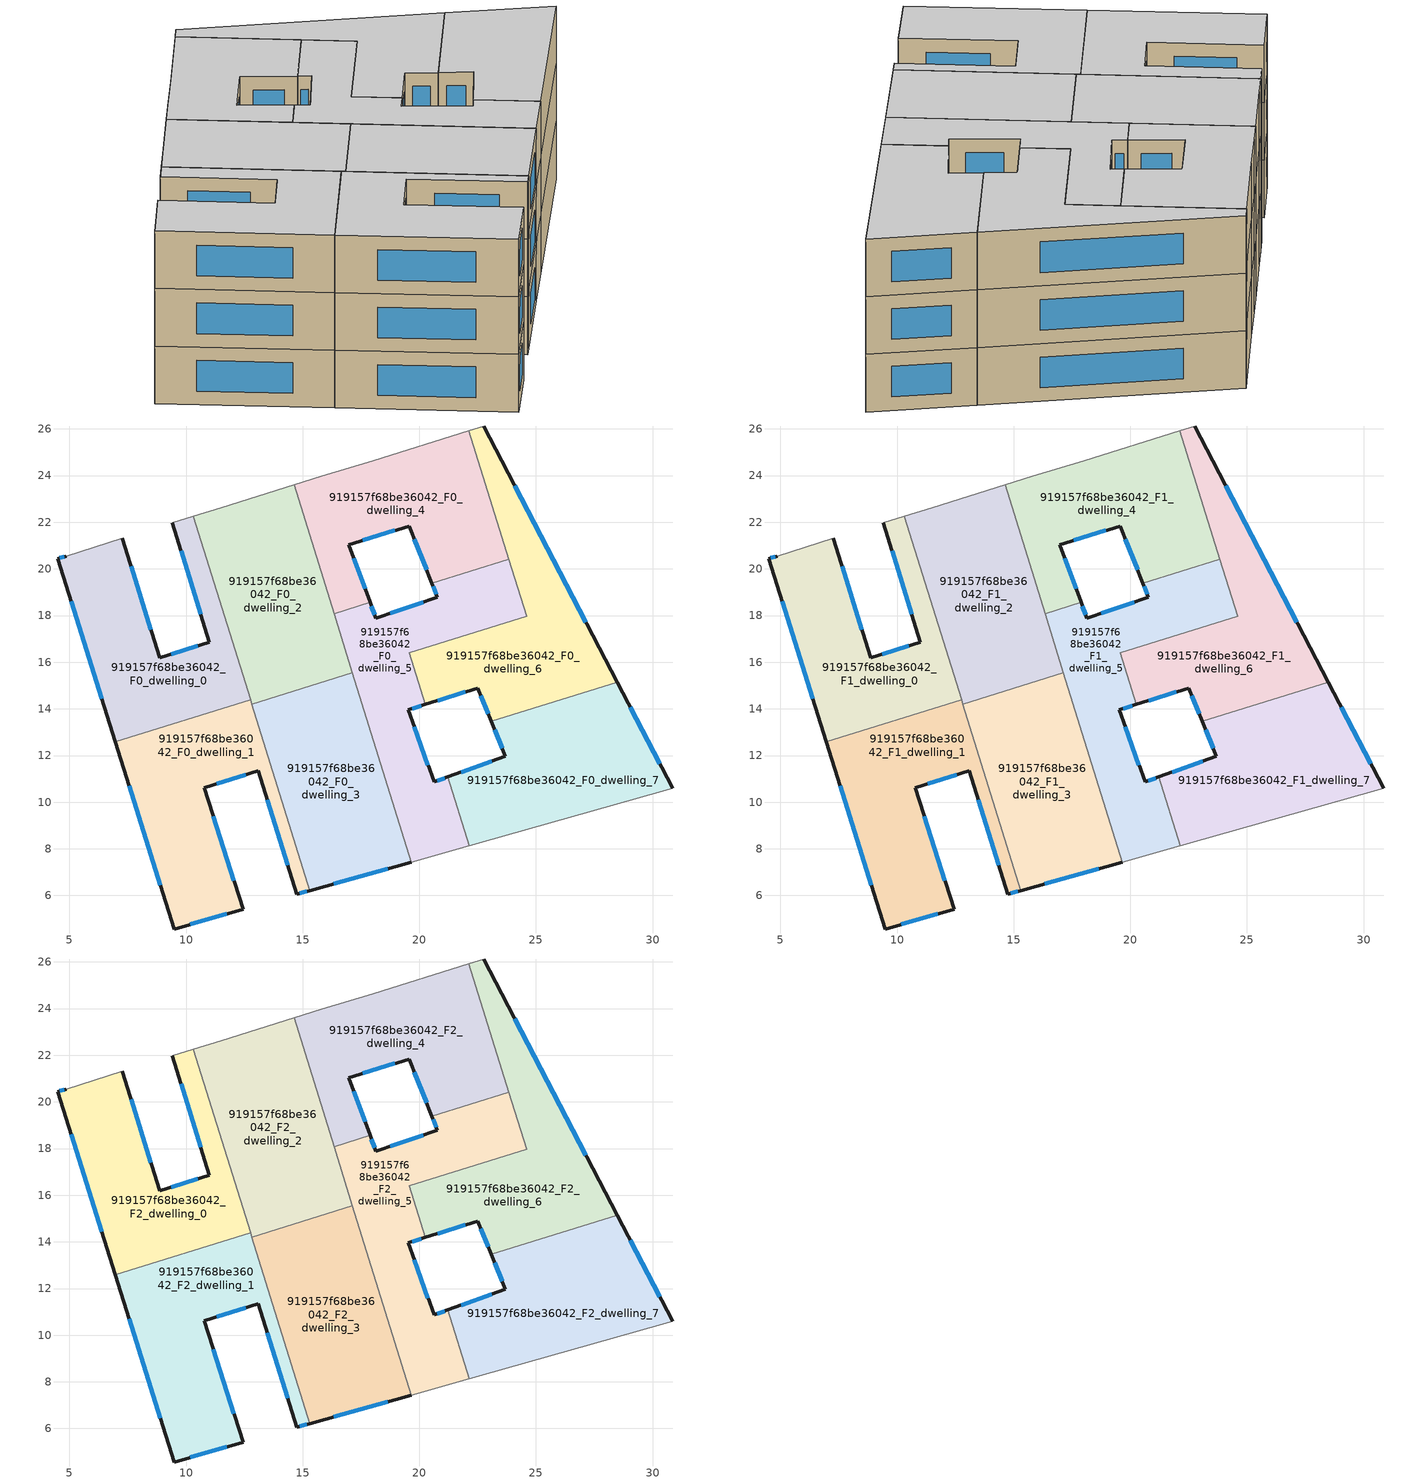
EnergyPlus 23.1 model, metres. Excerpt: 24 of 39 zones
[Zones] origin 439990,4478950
919157f68be36042_F0_dwelling_0
 floor ground (EU_floor_Construction): 10.32,22.25 12.76,14.39 6.97,12.59 4.5,20.44 4.87,20.55 7.27,21.32 8.87,16.19 11,16.86 9.41,21.97 z0
 wall outside (EU_wall_Construction): 9.41,21.97 11,16.86 8.87,16.19 7.27,21.32 / 4.87,20.55 4.5,20.44 6.97,12.59 z0:3
 wall adiabatic (EU_wall_Construction): 7.27,21.32 4.87,20.55 / 10.32,22.25 9.41,21.97 z0:3
 wall to 919157f68be36042_F0_dwelling_1 (EU_wall_Construction): 6.97,12.59 12.76,14.39 z0:3
 wall to 919157f68be36042_F0_dwelling_2 (EU_wall_Construction): 12.76,14.39 10.32,22.25 z0:3
 window (EU_Window_Construction): 8.49,17.39 7.65,20.12 / 10.5,16.7 9.37,16.35 / 9.79,20.77 10.63,18.06 / 5.08,18.6 6.39,14.43 / 4.78,20.53 4.59,20.47 z0.7:2.3
919157f68be36042_F0_dwelling_1
 floor ground (EU_floor_Construction): 12.76,14.39 15.31,6.21 14.75,6.05 13.09,11.35 10.77,10.62 12.44,5.41 9.49,4.56 6.97,12.59 z0
 wall outside (EU_wall_Construction): 6.97,12.59 9.49,4.56 12.44,5.41 10.77,10.62 13.09,11.35 14.75,6.05 15.31,6.21 z0:3
 wall to 919157f68be36042_F0_dwelling_3 (EU_wall_Construction): 15.31,6.21 12.82,14.21 z0:3
 wall to 919157f68be36042_F0_dwelling_2 (EU_wall_Construction): 12.82,14.21 12.76,14.39 z0:3
 window (EU_Window_Construction): 7.56,10.71 8.9,6.44 / 14.88,6.09 15.18,6.17 / 13.48,10.11 14.36,7.29 / 11.32,10.79 12.55,11.18 / 12.05,6.63 11.16,9.4 / 10.18,4.76 11.75,5.21 z0.7:2.3
919157f68be36042_F0_dwelling_2
 floor ground (EU_floor_Construction): 14.63,23.61 17.13,15.55 12.82,14.21 10.32,22.25 11.51,22.63 z0
 wall adiabatic (EU_wall_Construction): 14.63,23.61 11.51,22.63 10.32,22.25 z0:3
 wall to 919157f68be36042_F0_dwelling_3 (EU_wall_Construction): 12.82,14.21 17.13,15.55 z0:3
 wall to 919157f68be36042_F0_dwelling_4 (EU_wall_Construction): 16.34,18.08 14.63,23.61 z0:3
 wall to 919157f68be36042_F0_dwelling_5 (EU_wall_Construction): 17.13,15.55 16.34,18.08 z0:3
919157f68be36042_F0_dwelling_3
 floor ground (EU_floor_Construction): 17.13,15.55 19.66,7.43 15.31,6.21 12.82,14.21 z0
 wall outside (EU_wall_Construction): 15.31,6.21 19.66,7.43 z0:3
 wall to 919157f68be36042_F0_dwelling_5 (EU_wall_Construction): 19.66,7.43 17.13,15.55 z0:3
 window (EU_Window_Construction): 16.32,6.5 18.64,7.15 z0.7:2.3
919157f68be36042_F0_dwelling_4
 floor ground (EU_floor_Construction): 22.12,25.93 23.84,20.42 20.53,19.39 19.56,21.83 16.97,21.04 17.89,18.56 16.34,18.08 14.63,23.61 15.8,23.97 18.02,24.64 z0
 wall outside (EU_wall_Construction): 17.89,18.56 16.97,21.04 19.56,21.83 20.53,19.39 z0:3
 wall to 919157f68be36042_F0_dwelling_5 (EU_wall_Construction): 20.53,19.39 23.84,20.42 / 16.34,18.08 17.89,18.56 z0:3
 wall adiabatic (EU_wall_Construction): 22.12,25.93 18.02,24.64 15.8,23.97 14.63,23.61 z0:3
 wall to 919157f68be36042_F0_dwelling_6 (EU_wall_Construction): 23.84,20.42 22.12,25.93 z0:3
 window (EU_Window_Construction): 19.79,21.26 20.31,19.96 / 17.58,21.23 18.96,21.65 / 17.67,19.14 17.18,20.46 z0.7:2.3
919157f68be36042_F0_dwelling_5
 floor ground (EU_floor_Construction): 23.84,20.42 24.6,17.98 19.57,16.42 20.26,14.19 19.52,13.95 20.63,10.87 21.23,11.08 22.14,8.13 19.66,7.43 16.34,18.08 17.89,18.56 18.14,17.88 20.78,18.78 20.53,19.39 z0
 wall outside (EU_wall_Construction): 20.53,19.39 20.78,18.78 18.14,17.88 17.89,18.56 / 21.23,11.08 20.63,10.87 19.52,13.95 20.26,14.19 z0:3
 wall to 919157f68be36042_F0_dwelling_6 (EU_wall_Construction): 20.26,14.19 19.57,16.42 24.6,17.98 23.84,20.41 z0:3
 wall to 919157f68be36042_F0_dwelling_7 (EU_wall_Construction): 22.14,8.13 21.23,11.08 z0:3
 wall adiabatic (EU_wall_Construction): 19.66,7.43 22.14,8.13 z0:3
 window (EU_Window_Construction): 18.08,18.04 17.95,18.4 / 20.16,18.57 18.76,18.09 / 20.59,19.25 20.72,18.92 / 19.69,14.01 20.09,14.13 / 20.37,11.59 19.78,13.23 / 21.09,11.03 20.77,10.92 z0.7:2.3
919157f68be36042_F0_dwelling_6
 floor ground (EU_floor_Construction): 22.75,26.12 28.48,15.14 23.08,13.46 22.5,14.89 20.26,14.19 19.57,16.42 24.6,17.98 22.12,25.93 z0
 wall outside (EU_wall_Construction): 28.48,15.14 22.75,26.12 / 20.26,14.19 22.5,14.89 23.08,13.46 z0:3
 wall adiabatic (EU_wall_Construction): 22.75,26.12 22.12,25.93 z0:3
 wall to 919157f68be36042_F0_dwelling_7 (EU_wall_Construction): 23.08,13.46 28.48,15.14 z0:3
 window (EU_Window_Construction): 27.14,17.72 24.09,23.55 / 22.64,14.56 22.94,13.8 / 20.79,14.35 21.98,14.73 z0.7:2.3
919157f68be36042_F0_dwelling_7
 floor ground (EU_floor_Construction): 28.48,15.14 30.86,10.59 22.14,8.13 21.23,11.08 23.69,11.96 23.08,13.46 z0
 wall outside (EU_wall_Construction): 23.08,13.46 23.69,11.96 21.23,11.08 / 30.86,10.59 28.48,15.14 z0:3
 wall adiabatic (EU_wall_Construction): 22.14,8.13 30.86,10.59 z0:3
 window (EU_Window_Construction): 23.11,11.76 21.8,11.29 / 23.22,13.11 23.55,12.32 / 30.3,11.65 29.04,14.08 z0.7:2.3
919157f68be36042_F1_dwelling_0
 floor to 919157f68be36042_F0_dwelling_0 (EU_floor_Construction): 10.32,22.25 12.76,14.39 6.97,12.59 4.5,20.44 4.87,20.55 7.27,21.32 8.87,16.19 11,16.86 9.41,21.97 z3
 wall outside (EU_wall_Construction): 9.41,21.97 11,16.86 8.87,16.19 7.27,21.32 / 4.87,20.55 4.5,20.44 6.97,12.59 z3:6
 wall adiabatic (EU_wall_Construction): 7.27,21.32 4.87,20.55 / 10.32,22.25 9.41,21.97 z3:6
 wall to 919157f68be36042_F1_dwelling_1 (EU_wall_Construction): 6.97,12.59 12.76,14.39 z3:6
 wall to 919157f68be36042_F1_dwelling_2 (EU_wall_Construction): 12.76,14.39 10.32,22.25 z3:6
 window (EU_Window_Construction): 8.49,17.39 7.65,20.12 / 10.5,16.7 9.37,16.35 / 9.79,20.77 10.63,18.06 / 5.08,18.6 6.39,14.43 / 4.78,20.53 4.59,20.47 z3.7:5.3
919157f68be36042_F1_dwelling_1
 floor to 919157f68be36042_F0_dwelling_1 (EU_floor_Construction): 12.76,14.39 15.31,6.21 14.75,6.05 13.09,11.35 10.77,10.62 12.44,5.41 9.49,4.56 6.97,12.59 z3
 wall outside (EU_wall_Construction): 6.97,12.59 9.49,4.56 12.44,5.41 10.77,10.62 13.09,11.35 14.75,6.05 15.31,6.21 z3:6
 wall to 919157f68be36042_F1_dwelling_3 (EU_wall_Construction): 15.31,6.21 12.82,14.21 z3:6
 wall to 919157f68be36042_F1_dwelling_2 (EU_wall_Construction): 12.82,14.21 12.76,14.39 z3:6
 window (EU_Window_Construction): 7.56,10.71 8.9,6.44 / 14.88,6.09 15.18,6.17 / 13.48,10.11 14.36,7.29 / 11.32,10.79 12.55,11.18 / 12.05,6.63 11.16,9.4 / 10.18,4.76 11.75,5.21 z3.7:5.3
919157f68be36042_F1_dwelling_2
 floor to 919157f68be36042_F0_dwelling_2 (EU_floor_Construction): 14.63,23.61 17.13,15.55 12.82,14.21 10.32,22.25 11.51,22.63 z3
 wall adiabatic (EU_wall_Construction): 14.63,23.61 11.51,22.63 10.32,22.25 z3:6
 wall to 919157f68be36042_F1_dwelling_3 (EU_wall_Construction): 12.82,14.21 17.13,15.55 z3:6
 wall to 919157f68be36042_F1_dwelling_4 (EU_wall_Construction): 16.34,18.08 14.63,23.61 z3:6
 wall to 919157f68be36042_F1_dwelling_5 (EU_wall_Construction): 17.13,15.55 16.34,18.08 z3:6
919157f68be36042_F1_dwelling_3
 floor to 919157f68be36042_F0_dwelling_3 (EU_floor_Construction): 17.13,15.55 19.66,7.43 15.31,6.21 12.82,14.21 z3
 wall outside (EU_wall_Construction): 15.31,6.21 19.66,7.43 z3:6
 wall to 919157f68be36042_F1_dwelling_5 (EU_wall_Construction): 19.66,7.43 17.13,15.55 z3:6
 window (EU_Window_Construction): 16.32,6.5 18.64,7.15 z3.7:5.3
919157f68be36042_F1_dwelling_4
 floor to 919157f68be36042_F0_dwelling_4 (EU_floor_Construction): 22.12,25.93 23.84,20.42 20.53,19.39 19.56,21.83 16.97,21.04 17.89,18.56 16.34,18.08 14.63,23.61 15.8,23.97 18.02,24.64 z3
 wall outside (EU_wall_Construction): 17.89,18.56 16.97,21.04 19.56,21.83 20.53,19.39 z3:6
 wall to 919157f68be36042_F1_dwelling_5 (EU_wall_Construction): 20.53,19.39 23.84,20.42 / 16.34,18.08 17.89,18.56 z3:6
 wall adiabatic (EU_wall_Construction): 22.12,25.93 18.02,24.64 15.8,23.97 14.63,23.61 z3:6
 wall to 919157f68be36042_F1_dwelling_6 (EU_wall_Construction): 23.84,20.42 22.12,25.93 z3:6
 window (EU_Window_Construction): 19.79,21.26 20.31,19.96 / 17.58,21.23 18.96,21.65 / 17.67,19.14 17.18,20.46 z3.7:5.3
919157f68be36042_F1_dwelling_5
 floor to 919157f68be36042_F0_dwelling_5 (EU_floor_Construction): 23.84,20.42 24.6,17.98 19.57,16.42 20.26,14.19 19.52,13.95 20.63,10.87 21.23,11.08 22.14,8.13 19.66,7.43 16.34,18.08 17.89,18.56 18.14,17.88 20.78,18.78 20.53,19.39 z3
 wall outside (EU_wall_Construction): 20.53,19.39 20.78,18.78 18.14,17.88 17.89,18.56 / 21.23,11.08 20.63,10.87 19.52,13.95 20.26,14.19 z3:6
 wall to 919157f68be36042_F1_dwelling_6 (EU_wall_Construction): 20.26,14.19 19.57,16.42 24.6,17.98 23.84,20.41 z3:6
 wall to 919157f68be36042_F1_dwelling_7 (EU_wall_Construction): 22.14,8.13 21.23,11.08 z3:6
 wall adiabatic (EU_wall_Construction): 19.66,7.43 22.14,8.13 z3:6
 window (EU_Window_Construction): 18.08,18.04 17.95,18.4 / 20.16,18.57 18.76,18.09 / 20.59,19.25 20.72,18.92 / 19.69,14.01 20.09,14.13 / 20.37,11.59 19.78,13.23 / 21.09,11.03 20.77,10.92 z3.7:5.3
919157f68be36042_F1_dwelling_6
 floor to 919157f68be36042_F0_dwelling_6 (EU_floor_Construction): 22.75,26.12 28.48,15.14 23.08,13.46 22.5,14.89 20.26,14.19 19.57,16.42 24.6,17.98 22.12,25.93 z3
 wall outside (EU_wall_Construction): 28.48,15.14 22.75,26.12 / 20.26,14.19 22.5,14.89 23.08,13.46 z3:6
 wall adiabatic (EU_wall_Construction): 22.75,26.12 22.12,25.93 z3:6
 wall to 919157f68be36042_F1_dwelling_7 (EU_wall_Construction): 23.08,13.46 28.48,15.14 z3:6
 window (EU_Window_Construction): 27.14,17.72 24.09,23.55 / 22.64,14.56 22.94,13.8 / 20.79,14.35 21.98,14.73 z3.7:5.3
919157f68be36042_F1_dwelling_7
 floor to 919157f68be36042_F0_dwelling_7 (EU_floor_Construction): 28.48,15.14 30.86,10.59 22.14,8.13 21.23,11.08 23.69,11.96 23.08,13.46 z3
 wall outside (EU_wall_Construction): 23.08,13.46 23.69,11.96 21.23,11.08 / 30.86,10.59 28.48,15.14 z3:6
 wall adiabatic (EU_wall_Construction): 22.14,8.13 30.86,10.59 z3:6
 window (EU_Window_Construction): 23.11,11.76 21.8,11.29 / 23.22,13.11 23.55,12.32 / 30.3,11.65 29.04,14.08 z3.7:5.3
919157f68be36042_F2_dwelling_0
 floor to 919157f68be36042_F1_dwelling_0 (EU_floor_Construction): 10.32,22.25 12.76,14.39 6.97,12.59 4.5,20.44 4.87,20.55 7.27,21.32 8.87,16.19 11,16.86 9.41,21.97 z6
 wall outside (EU_wall_Construction): 9.41,21.97 11,16.86 8.87,16.19 7.27,21.32 / 4.87,20.55 4.5,20.44 6.97,12.59 z6:9
 wall adiabatic (EU_wall_Construction): 7.27,21.32 4.87,20.55 / 10.32,22.25 9.41,21.97 z6:9
 wall to 919157f68be36042_F2_dwelling_1 (EU_wall_Construction): 6.97,12.59 12.76,14.39 z6:9
 wall to 919157f68be36042_F2_dwelling_2 (EU_wall_Construction): 12.76,14.39 10.32,22.25 z6:9
 window (EU_Window_Construction): 8.49,17.39 7.65,20.12 / 10.5,16.7 9.37,16.35 / 9.79,20.77 10.63,18.06 / 5.08,18.6 6.39,14.43 / 4.78,20.53 4.59,20.47 z6.7:8.3
 ceiling to 919157f68be36042_F3_dwelling_0 (EU_floor_Construction): 12.76,14.39 10.32,22.25 9.41,21.97 11,16.86 8.87,16.19 7.27,21.32 4.87,20.55 4.5,20.44 6.97,12.59 z9
919157f68be36042_F2_dwelling_1
 floor to 919157f68be36042_F1_dwelling_1 (EU_floor_Construction): 12.76,14.39 15.31,6.21 14.75,6.05 13.09,11.35 10.77,10.62 12.44,5.41 9.49,4.56 6.97,12.59 z6
 wall outside (EU_wall_Construction): 6.97,12.59 9.49,4.56 12.44,5.41 10.77,10.62 13.09,11.35 14.75,6.05 15.31,6.21 z6:9
 wall to 919157f68be36042_F2_dwelling_3 (EU_wall_Construction): 15.31,6.21 12.82,14.21 z6:9
 wall to 919157f68be36042_F2_dwelling_2 (EU_wall_Construction): 12.82,14.21 12.76,14.39 z6:9
 window (EU_Window_Construction): 7.56,10.71 8.9,6.44 / 14.88,6.09 15.18,6.17 / 13.48,10.11 14.36,7.29 / 11.32,10.79 12.55,11.18 / 12.05,6.63 11.16,9.4 / 10.18,4.76 11.75,5.21 z6.7:8.3
 ceiling to 919157f68be36042_F3_dwelling_1 (EU_floor_Construction): 14.75,6.05 15.31,6.21 12.76,14.39 6.97,12.59 9.49,4.56 12.44,5.41 10.77,10.62 13.09,11.35 z9
919157f68be36042_F2_dwelling_2
 floor to 919157f68be36042_F1_dwelling_2 (EU_floor_Construction): 14.63,23.61 17.13,15.55 12.82,14.21 10.32,22.25 11.51,22.63 z6
 wall adiabatic (EU_wall_Construction): 14.63,23.61 11.51,22.63 10.32,22.25 z6:9
 wall to 919157f68be36042_F2_dwelling_3 (EU_wall_Construction): 12.82,14.21 17.13,15.55 z6:9
 wall to 919157f68be36042_F2_dwelling_4 (EU_wall_Construction): 16.34,18.08 14.63,23.61 z6:9
 wall to 919157f68be36042_F2_dwelling_5 (EU_wall_Construction): 17.13,15.55 16.34,18.08 z6:9
 ceiling to 919157f68be36042_F3_dwelling_2 (EU_floor_Construction): 17.13,15.55 14.63,23.61 11.51,22.63 10.32,22.25 12.82,14.21 z9
919157f68be36042_F2_dwelling_3
 floor to 919157f68be36042_F1_dwelling_3 (EU_floor_Construction): 17.13,15.55 19.66,7.43 15.31,6.21 12.82,14.21 z6
 wall outside (EU_wall_Construction): 15.31,6.21 19.66,7.43 z6:9
 wall to 919157f68be36042_F2_dwelling_5 (EU_wall_Construction): 19.66,7.43 17.13,15.55 z6:9
 window (EU_Window_Construction): 16.32,6.5 18.64,7.15 z6.7:8.3
 ceiling to 919157f68be36042_F3_dwelling_3 (EU_floor_Construction): 19.66,7.43 17.13,15.55 12.82,14.21 15.31,6.21 z9
919157f68be36042_F2_dwelling_4
 floor to 919157f68be36042_F1_dwelling_4 (EU_floor_Construction): 22.12,25.93 23.84,20.42 20.53,19.39 19.56,21.83 16.97,21.04 17.89,18.56 16.34,18.08 14.63,23.61 15.8,23.97 18.02,24.64 z6
 wall outside (EU_wall_Construction): 17.89,18.56 16.97,21.04 19.56,21.83 20.53,19.39 z6:9
 wall to 919157f68be36042_F2_dwelling_5 (EU_wall_Construction): 20.53,19.39 23.84,20.42 / 16.34,18.08 17.89,18.56 z6:9
 wall adiabatic (EU_wall_Construction): 22.12,25.93 18.02,24.64 15.8,23.97 14.63,23.61 z6:9
 wall to 919157f68be36042_F2_dwelling_6 (EU_wall_Construction): 23.84,20.42 22.12,25.93 z6:9
 window (EU_Window_Construction): 19.79,21.26 20.31,19.96 / 17.58,21.23 18.96,21.65 / 17.67,19.14 17.18,20.46 z6.7:8.3
 ceiling to 919157f68be36042_F3_dwelling_4 (EU_floor_Construction): 23.84,20.42 22.12,25.93 18.02,24.64 15.8,23.97 14.63,23.61 16.34,18.08 17.89,18.56 16.97,21.04 19.56,21.83 20.53,19.39 z9
919157f68be36042_F2_dwelling_5
 floor to 919157f68be36042_F1_dwelling_5 (EU_floor_Construction): 23.84,20.42 24.6,17.98 19.57,16.42 20.26,14.19 19.52,13.95 20.63,10.87 21.23,11.08 22.14,8.13 19.66,7.43 16.34,18.08 17.89,18.56 18.14,17.88 20.78,18.78 20.53,19.39 z6
 wall outside (EU_wall_Construction): 20.53,19.39 20.78,18.78 18.14,17.88 17.89,18.56 / 21.23,11.08 20.63,10.87 19.52,13.95 20.26,14.19 z6:9
 wall to 919157f68be36042_F2_dwelling_6 (EU_wall_Construction): 20.26,14.19 19.57,16.42 24.6,17.98 23.84,20.41 z6:9
 wall to 919157f68be36042_F2_dwelling_7 (EU_wall_Construction): 22.14,8.13 21.23,11.08 z6:9
 wall adiabatic (EU_wall_Construction): 19.66,7.43 22.14,8.13 z6:9
 window (EU_Window_Construction): 18.08,18.04 17.95,18.4 / 20.16,18.57 18.76,18.09 / 20.59,19.25 20.72,18.92 / 19.69,14.01 20.09,14.13 / 20.37,11.59 19.78,13.23 / 21.09,11.03 20.77,10.92 z6.7:8.3
 ceiling to 919157f68be36042_F3_dwelling_5 (EU_floor_Construction): 22.14,8.13 21.23,11.08 20.63,10.87 19.52,13.95 20.26,14.19 19.57,16.42 24.6,17.98 23.84,20.42 20.53,19.39 20.78,18.78 18.14,17.88 17.89,18.56 16.34,18.08 19.66,7.43 z9
919157f68be36042_F2_dwelling_6
 floor to 919157f68be36042_F1_dwelling_6 (EU_floor_Construction): 22.75,26.12 28.48,15.14 23.08,13.46 22.5,14.89 20.26,14.19 19.57,16.42 24.6,17.98 22.12,25.93 z6
 wall outside (EU_wall_Construction): 28.48,15.14 22.75,26.12 / 20.26,14.19 22.5,14.89 23.08,13.46 z6:9
 wall adiabatic (EU_wall_Construction): 22.75,26.12 22.12,25.93 z6:9
 wall to 919157f68be36042_F2_dwelling_7 (EU_wall_Construction): 23.08,13.46 28.48,15.14 z6:9
 window (EU_Window_Construction): 27.14,17.72 24.09,23.55 / 22.64,14.56 22.94,13.8 / 20.79,14.35 21.98,14.73 z6.7:8.3
 ceiling to 919157f68be36042_F3_dwelling_6 (EU_floor_Construction): 28.48,15.14 22.75,26.12 22.12,25.93 24.6,17.98 19.57,16.42 20.26,14.19 22.5,14.89 23.08,13.46 z9
919157f68be36042_F2_dwelling_7
 floor to 919157f68be36042_F1_dwelling_7 (EU_floor_Construction): 28.48,15.14 30.86,10.59 22.14,8.13 21.23,11.08 23.69,11.96 23.08,13.46 z6
 wall outside (EU_wall_Construction): 23.08,13.46 23.69,11.96 21.23,11.08 / 30.86,10.59 28.48,15.14 z6:9
 wall adiabatic (EU_wall_Construction): 22.14,8.13 30.86,10.59 z6:9
 window (EU_Window_Construction): 23.11,11.76 21.8,11.29 / 23.22,13.11 23.55,12.32 / 30.3,11.65 29.04,14.08 z6.7:8.3
 ceiling to 919157f68be36042_F3_dwelling_7 (EU_floor_Construction): 30.86,10.59 28.48,15.14 23.08,13.46 23.69,11.96 21.23,11.08 22.14,8.13 z9
[Building]
EU S2 Campaign: North Axis=0; Terrain=City; Solar Distribution=FullExterior
[Site:Location]
Madrid: Latitude=40.5; Longitude=-3.5; Time Zone=1; Elevation=609
[SizingPeriod:WeatherFileDays]
AnnualSizingPeriod: Begin Month=1; Begin Day of Month=1; End Month=12; End Day of Month=31; Day of Week for Start Day=Monday; Use Weather File Daylight Saving Period=No; Use Weather File Rain and Snow Indicators=No
[MATERIAL]
EU_InternalMass_Material: Roughness=MediumRough; Thickness=0.1; Conductivity=1; Density=1800; Specific Heat=900; Thermal Absorptance=0.9; Solar Absorptance=0.7; Visible Absorptance=0.7
[MATERIAL:NOMASS] Roughness=MediumRough; Thermal Absorptance=0.9; Solar Absorptance=0.7; Visible Absorptance=0.7
Name | Thermal Resistance
EU_wall_NoMass | 0.419739
EU_floor_NoMass | 0.608284
[WINDOWMATERIAL:SIMPLEGLAZINGSYSTEM]
EU_Window_SimpleGlazing: UFactor=4.8352; Solar Heat Gain Coefficient=0.85; Visible Transmittance=0.85
[CONSTRUCTION]
EU_wall_Construction: EU_wall_NoMass
EU_floor_Construction: EU_floor_NoMass
EU_InternalMass_Construction: EU_InternalMass_Material
EU_Window_Construction: EU_Window_SimpleGlazing
[ZONE] Type=1; Multiplier=1; Ceiling Height=autocalculate; Floor Area=autocalculate; Part of Total Floor Area=Yes
Name | Volume
919157f68be36042_F0_dwelling_0; 919157f68be36042_F1_dwelling_0; 919157f68be36042_F2_dwelling_0 | 114.308
919157f68be36042_F0_dwelling_1; 919157f68be36042_F1_dwelling_1; 919157f68be36042_F2_dwelling_1 | 114.315
919157f68be36042_F0_dwelling_2; 919157f68be36042_F1_dwelling_2; 919157f68be36042_F2_dwelling_2 | 114.316
919157f68be36042_F0_dwelling_3; 919157f68be36042_F1_dwelling_3; 919157f68be36042_F2_dwelling_3 | 114.3
919157f68be36042_F0_dwelling_4; 919157f68be36042_F1_dwelling_4; 919157f68be36042_F2_dwelling_4 | 114.312
919157f68be36042_F0_dwelling_5; 919157f68be36042_F1_dwelling_5; 919157f68be36042_F2_dwelling_5 | 114.302
919157f68be36042_F0_dwelling_6; 919157f68be36042_F1_dwelling_6; 919157f68be36042_F2_dwelling_6 | 114.303
919157f68be36042_F0_dwelling_7; 919157f68be36042_F1_dwelling_7; 919157f68be36042_F2_dwelling_7 | 114.296
[INTERNALMASS] Construction=EU_InternalMass_Construction
Name | Zone or ZoneList | Surface Area
919157f68be36042_F0_dwelling_0_EU_InternalMass | 919157f68be36042_F0_dwelling_0 | 38.1031
919157f68be36042_F0_dwelling_1_EU_InternalMass | 919157f68be36042_F0_dwelling_1 | 38.1045
919157f68be36042_F0_dwelling_2_EU_InternalMass | 919157f68be36042_F0_dwelling_2 | 38.1059
919157f68be36042_F0_dwelling_3_EU_InternalMass | 919157f68be36042_F0_dwelling_3 | 38.1004
919157f68be36042_F0_dwelling_4_EU_InternalMass | 919157f68be36042_F0_dwelling_4 | 38.1023
919157f68be36042_F0_dwelling_5_EU_InternalMass | 919157f68be36042_F0_dwelling_5 | 38.105
919157f68be36042_F0_dwelling_6_EU_InternalMass | 919157f68be36042_F0_dwelling_6 | 38.1009
919157f68be36042_F0_dwelling_7_EU_InternalMass | 919157f68be36042_F0_dwelling_7 | 38.1018
919157f68be36042_F1_dwelling_0_EU_InternalMass | 919157f68be36042_F1_dwelling_0 | 38.1031
919157f68be36042_F1_dwelling_1_EU_InternalMass | 919157f68be36042_F1_dwelling_1 | 38.1045
919157f68be36042_F1_dwelling_2_EU_InternalMass | 919157f68be36042_F1_dwelling_2 | 38.1059
919157f68be36042_F1_dwelling_3_EU_InternalMass | 919157f68be36042_F1_dwelling_3 | 38.1004
919157f68be36042_F1_dwelling_4_EU_InternalMass | 919157f68be36042_F1_dwelling_4 | 38.1023
919157f68be36042_F1_dwelling_5_EU_InternalMass | 919157f68be36042_F1_dwelling_5 | 38.105
919157f68be36042_F1_dwelling_6_EU_InternalMass | 919157f68be36042_F1_dwelling_6 | 38.1009
919157f68be36042_F1_dwelling_7_EU_InternalMass | 919157f68be36042_F1_dwelling_7 | 38.1018
919157f68be36042_F2_dwelling_0_EU_InternalMass | 919157f68be36042_F2_dwelling_0 | 38.1031
919157f68be36042_F2_dwelling_1_EU_InternalMass | 919157f68be36042_F2_dwelling_1 | 38.1045
919157f68be36042_F2_dwelling_2_EU_InternalMass | 919157f68be36042_F2_dwelling_2 | 38.1059
919157f68be36042_F2_dwelling_3_EU_InternalMass | 919157f68be36042_F2_dwelling_3 | 38.1004
919157f68be36042_F2_dwelling_4_EU_InternalMass | 919157f68be36042_F2_dwelling_4 | 38.1023
919157f68be36042_F2_dwelling_5_EU_InternalMass | 919157f68be36042_F2_dwelling_5 | 38.105
919157f68be36042_F2_dwelling_6_EU_InternalMass | 919157f68be36042_F2_dwelling_6 | 38.1009
919157f68be36042_F2_dwelling_7_EU_InternalMass | 919157f68be36042_F2_dwelling_7 | 38.1018
[OTHEREQUIPMENT] Fuel Type=Electricity; Design Level Calculation Method=Watts/Area; Power per Zone Floor Area=1; Fraction Latent=0; Fraction Radiant=0; Fraction Lost=0; Carbon Dioxide Generation Rate=0; EndUse Subcategory=EU_Step8_InternalGains
Name | Zone or ZoneList or Space or SpaceList | Schedule
EU_Step8_InternalGain_919157f68be36042_F0_dwelling_0_f000 | 919157f68be36042_F0_dwelling_0 | EU_Step8_GainSchedule_919157f68be36042_F0_dwelling_0_f000
EU_Step8_InternalGain_919157f68be36042_F0_dwelling_1_f000 | 919157f68be36042_F0_dwelling_1 | EU_Step8_GainSchedule_919157f68be36042_F0_dwelling_1_f000
EU_Step8_InternalGain_919157f68be36042_F0_dwelling_2_f000 | 919157f68be36042_F0_dwelling_2 | EU_Step8_GainSchedule_919157f68be36042_F0_dwelling_2_f000
EU_Step8_InternalGain_919157f68be36042_F0_dwelling_3_f000 | 919157f68be36042_F0_dwelling_3 | EU_Step8_GainSchedule_919157f68be36042_F0_dwelling_3_f000
EU_Step8_InternalGain_919157f68be36042_F0_dwelling_4_f000 | 919157f68be36042_F0_dwelling_4 | EU_Step8_GainSchedule_919157f68be36042_F0_dwelling_4_f000
EU_Step8_InternalGain_919157f68be36042_F0_dwelling_5_f000 | 919157f68be36042_F0_dwelling_5 | EU_Step8_GainSchedule_919157f68be36042_F0_dwelling_5_f000
EU_Step8_InternalGain_919157f68be36042_F0_dwelling_6_f000 | 919157f68be36042_F0_dwelling_6 | EU_Step8_GainSchedule_919157f68be36042_F0_dwelling_6_f000
EU_Step8_InternalGain_919157f68be36042_F0_dwelling_7_f000 | 919157f68be36042_F0_dwelling_7 | EU_Step8_GainSchedule_919157f68be36042_F0_dwelling_7_f000
EU_Step8_InternalGain_919157f68be36042_F1_dwelling_0_f000 | 919157f68be36042_F1_dwelling_0 | EU_Step8_GainSchedule_919157f68be36042_F1_dwelling_0_f000
EU_Step8_InternalGain_919157f68be36042_F1_dwelling_1_f000 | 919157f68be36042_F1_dwelling_1 | EU_Step8_GainSchedule_919157f68be36042_F1_dwelling_1_f000
EU_Step8_InternalGain_919157f68be36042_F1_dwelling_2_f000 | 919157f68be36042_F1_dwelling_2 | EU_Step8_GainSchedule_919157f68be36042_F1_dwelling_2_f000
EU_Step8_InternalGain_919157f68be36042_F1_dwelling_3_f000 | 919157f68be36042_F1_dwelling_3 | EU_Step8_GainSchedule_919157f68be36042_F1_dwelling_3_f000
EU_Step8_InternalGain_919157f68be36042_F1_dwelling_4_f000 | 919157f68be36042_F1_dwelling_4 | EU_Step8_GainSchedule_919157f68be36042_F1_dwelling_4_f000
EU_Step8_InternalGain_919157f68be36042_F1_dwelling_5_f000 | 919157f68be36042_F1_dwelling_5 | EU_Step8_GainSchedule_919157f68be36042_F1_dwelling_5_f000
EU_Step8_InternalGain_919157f68be36042_F1_dwelling_6_f000 | 919157f68be36042_F1_dwelling_6 | EU_Step8_GainSchedule_919157f68be36042_F1_dwelling_6_f000
EU_Step8_InternalGain_919157f68be36042_F1_dwelling_7_f000 | 919157f68be36042_F1_dwelling_7 | EU_Step8_GainSchedule_919157f68be36042_F1_dwelling_7_f000
EU_Step8_InternalGain_919157f68be36042_F2_dwelling_0_f000 | 919157f68be36042_F2_dwelling_0 | EU_Step8_GainSchedule_919157f68be36042_F2_dwelling_0_f000
EU_Step8_InternalGain_919157f68be36042_F2_dwelling_1_f000 | 919157f68be36042_F2_dwelling_1 | EU_Step8_GainSchedule_919157f68be36042_F2_dwelling_1_f000
EU_Step8_InternalGain_919157f68be36042_F2_dwelling_2_f000 | 919157f68be36042_F2_dwelling_2 | EU_Step8_GainSchedule_919157f68be36042_F2_dwelling_2_f000
EU_Step8_InternalGain_919157f68be36042_F2_dwelling_3_f000 | 919157f68be36042_F2_dwelling_3 | EU_Step8_GainSchedule_919157f68be36042_F2_dwelling_3_f000
EU_Step8_InternalGain_919157f68be36042_F2_dwelling_4_f000 | 919157f68be36042_F2_dwelling_4 | EU_Step8_GainSchedule_919157f68be36042_F2_dwelling_4_f000
EU_Step8_InternalGain_919157f68be36042_F2_dwelling_5_f000 | 919157f68be36042_F2_dwelling_5 | EU_Step8_GainSchedule_919157f68be36042_F2_dwelling_5_f000
EU_Step8_InternalGain_919157f68be36042_F2_dwelling_6_f000 | 919157f68be36042_F2_dwelling_6 | EU_Step8_GainSchedule_919157f68be36042_F2_dwelling_6_f000
EU_Step8_InternalGain_919157f68be36042_F2_dwelling_7_f000 | 919157f68be36042_F2_dwelling_7 | EU_Step8_GainSchedule_919157f68be36042_F2_dwelling_7_f000
[ZONEVENTILATION:DESIGNFLOWRATE] Schedule=EU_AlwaysOn; Design Flow Rate Calculation Method=AirChanges/Hour; Air Changes per Hour=0.703302; Ventilation Type=Natural; Fan Pressure Rise=0; Fan Total Efficiency=1; Constant Term Coefficient=1; Temperature Term Coefficient=0; Velocity Term Coefficient=0; Velocity Squared Term Coefficient=0; Minimum Indoor Temperature=-100; Maximum Indoor Temperature=100; Delta Temperature=-100; Minimum Outdoor Temperature=-100; Maximum Outdoor Temperature=100; Maximum Wind Speed=40
Name | Zone or ZoneList or Space or SpaceList
EU_ConstantAir_919157f68be36042_F0_dwelling_0 | 919157f68be36042_F0_dwelling_0
EU_ConstantAir_919157f68be36042_F0_dwelling_1 | 919157f68be36042_F0_dwelling_1
EU_ConstantAir_919157f68be36042_F0_dwelling_2 | 919157f68be36042_F0_dwelling_2
EU_ConstantAir_919157f68be36042_F0_dwelling_3 | 919157f68be36042_F0_dwelling_3
EU_ConstantAir_919157f68be36042_F0_dwelling_4 | 919157f68be36042_F0_dwelling_4
EU_ConstantAir_919157f68be36042_F0_dwelling_5 | 919157f68be36042_F0_dwelling_5
EU_ConstantAir_919157f68be36042_F0_dwelling_6 | 919157f68be36042_F0_dwelling_6
EU_ConstantAir_919157f68be36042_F0_dwelling_7 | 919157f68be36042_F0_dwelling_7
EU_ConstantAir_919157f68be36042_F1_dwelling_0 | 919157f68be36042_F1_dwelling_0
EU_ConstantAir_919157f68be36042_F1_dwelling_1 | 919157f68be36042_F1_dwelling_1
EU_ConstantAir_919157f68be36042_F1_dwelling_2 | 919157f68be36042_F1_dwelling_2
EU_ConstantAir_919157f68be36042_F1_dwelling_3 | 919157f68be36042_F1_dwelling_3
EU_ConstantAir_919157f68be36042_F1_dwelling_4 | 919157f68be36042_F1_dwelling_4
EU_ConstantAir_919157f68be36042_F1_dwelling_5 | 919157f68be36042_F1_dwelling_5
EU_ConstantAir_919157f68be36042_F1_dwelling_6 | 919157f68be36042_F1_dwelling_6
EU_ConstantAir_919157f68be36042_F1_dwelling_7 | 919157f68be36042_F1_dwelling_7
EU_ConstantAir_919157f68be36042_F2_dwelling_0 | 919157f68be36042_F2_dwelling_0
EU_ConstantAir_919157f68be36042_F2_dwelling_1 | 919157f68be36042_F2_dwelling_1
EU_ConstantAir_919157f68be36042_F2_dwelling_2 | 919157f68be36042_F2_dwelling_2
EU_ConstantAir_919157f68be36042_F2_dwelling_3 | 919157f68be36042_F2_dwelling_3
EU_ConstantAir_919157f68be36042_F2_dwelling_4 | 919157f68be36042_F2_dwelling_4
EU_ConstantAir_919157f68be36042_F2_dwelling_5 | 919157f68be36042_F2_dwelling_5
EU_ConstantAir_919157f68be36042_F2_dwelling_6 | 919157f68be36042_F2_dwelling_6
EU_ConstantAir_919157f68be36042_F2_dwelling_7 | 919157f68be36042_F2_dwelling_7
[HVACTEMPLATE:THERMOSTAT] Constant Heating Setpoint=20; Constant Cooling Setpoint=50
EU_HeatOnly_919157f68be36042_F0_dwelling_0; EU_HeatOnly_919157f68be36042_F0_dwelling_1; EU_HeatOnly_919157f68be36042_F0_dwelling_2; EU_HeatOnly_919157f68be36042_F0_dwelling_3; EU_HeatOnly_919157f68be36042_F0_dwelling_4; EU_HeatOnly_919157f68be36042_F0_dwelling_5; EU_HeatOnly_919157f68be36042_F0_dwelling_6; EU_HeatOnly_919157f68be36042_F0_dwelling_7; EU_HeatOnly_919157f68be36042_F1_dwelling_0; EU_HeatOnly_919157f68be36042_F1_dwelling_1; EU_HeatOnly_919157f68be36042_F1_dwelling_2; EU_HeatOnly_919157f68be36042_F1_dwelling_3; EU_HeatOnly_919157f68be36042_F1_dwelling_4; EU_HeatOnly_919157f68be36042_F1_dwelling_5; EU_HeatOnly_919157f68be36042_F1_dwelling_6; EU_HeatOnly_919157f68be36042_F1_dwelling_7; EU_HeatOnly_919157f68be36042_F2_dwelling_0; EU_HeatOnly_919157f68be36042_F2_dwelling_1; EU_HeatOnly_919157f68be36042_F2_dwelling_2; EU_HeatOnly_919157f68be36042_F2_dwelling_3; EU_HeatOnly_919157f68be36042_F2_dwelling_4; EU_HeatOnly_919157f68be36042_F2_dwelling_5; EU_HeatOnly_919157f68be36042_F2_dwelling_6; EU_HeatOnly_919157f68be36042_F2_dwelling_7; EU_HeatOnly_919157f68be36042_F3_dwelling_0; EU_HeatOnly_919157f68be36042_F3_dwelling_1; EU_HeatOnly_919157f68be36042_F3_dwelling_2; EU_HeatOnly_919157f68be36042_F3_dwelling_3; EU_HeatOnly_919157f68be36042_F3_dwelling_4; EU_HeatOnly_919157f68be36042_F3_dwelling_5; EU_HeatOnly_919157f68be36042_F3_dwelling_6; EU_HeatOnly_919157f68be36042_F3_dwelling_7; EU_HeatOnly_919157f68be36042_F4_dwelling_0; EU_HeatOnly_919157f68be36042_F4_dwelling_1; EU_HeatOnly_919157f68be36042_F4_dwelling_2; EU_HeatOnly_919157f68be36042_F4_dwelling_3; EU_HeatOnly_919157f68be36042_F4_dwelling_4; EU_HeatOnly_919157f68be36042_F4_dwelling_5; EU_HeatOnly_919157f68be36042_F4_dwelling_6
[HVACTEMPLATE:ZONE:IDEALLOADSAIRSYSTEM] System Availability Schedule=EU_AlwaysOn; Maximum Heating Supply Air Temperature=50; Minimum Cooling Supply Air Temperature=13; Maximum Heating Supply Air Humidity Ratio=0.0156; Minimum Cooling Supply Air Humidity Ratio=0.0077; Heating Limit=NoLimit; Cooling Limit=NoLimit; Heating Availability Schedule=EU_AlwaysOn; Cooling Availability Schedule=EU_CoolingOff; Dehumidification Control Type=ConstantSensibleHeatRatio; Cooling Sensible Heat Ratio=0.7; Dehumidification Setpoint=60; Humidification Control Type=None; Humidification Setpoint=30; Outdoor Air Method=None; Outdoor Air Flow Rate per Person=0.00944; Outdoor Air Flow Rate per Zone Floor Area=0; Outdoor Air Flow Rate per Zone=0; Demand Controlled Ventilation Type=None; Outdoor Air Economizer Type=NoEconomizer; Heat Recovery Type=None; Sensible Heat Recovery Effectiveness=0.7; Latent Heat Recovery Effectiveness=0.65
Name | Template Thermostat
919157f68be36042_F0_dwelling_0 | EU_HeatOnly_919157f68be36042_F0_dwelling_0
919157f68be36042_F0_dwelling_1 | EU_HeatOnly_919157f68be36042_F0_dwelling_1
919157f68be36042_F0_dwelling_2 | EU_HeatOnly_919157f68be36042_F0_dwelling_2
919157f68be36042_F0_dwelling_3 | EU_HeatOnly_919157f68be36042_F0_dwelling_3
919157f68be36042_F0_dwelling_4 | EU_HeatOnly_919157f68be36042_F0_dwelling_4
919157f68be36042_F0_dwelling_5 | EU_HeatOnly_919157f68be36042_F0_dwelling_5
919157f68be36042_F0_dwelling_6 | EU_HeatOnly_919157f68be36042_F0_dwelling_6
919157f68be36042_F0_dwelling_7 | EU_HeatOnly_919157f68be36042_F0_dwelling_7
919157f68be36042_F1_dwelling_0 | EU_HeatOnly_919157f68be36042_F1_dwelling_0
919157f68be36042_F1_dwelling_1 | EU_HeatOnly_919157f68be36042_F1_dwelling_1
919157f68be36042_F1_dwelling_2 | EU_HeatOnly_919157f68be36042_F1_dwelling_2
919157f68be36042_F1_dwelling_3 | EU_HeatOnly_919157f68be36042_F1_dwelling_3
919157f68be36042_F1_dwelling_4 | EU_HeatOnly_919157f68be36042_F1_dwelling_4
919157f68be36042_F1_dwelling_5 | EU_HeatOnly_919157f68be36042_F1_dwelling_5
919157f68be36042_F1_dwelling_6 | EU_HeatOnly_919157f68be36042_F1_dwelling_6
919157f68be36042_F1_dwelling_7 | EU_HeatOnly_919157f68be36042_F1_dwelling_7
919157f68be36042_F2_dwelling_0 | EU_HeatOnly_919157f68be36042_F2_dwelling_0
919157f68be36042_F2_dwelling_1 | EU_HeatOnly_919157f68be36042_F2_dwelling_1
919157f68be36042_F2_dwelling_2 | EU_HeatOnly_919157f68be36042_F2_dwelling_2
919157f68be36042_F2_dwelling_3 | EU_HeatOnly_919157f68be36042_F2_dwelling_3
919157f68be36042_F2_dwelling_4 | EU_HeatOnly_919157f68be36042_F2_dwelling_4
919157f68be36042_F2_dwelling_5 | EU_HeatOnly_919157f68be36042_F2_dwelling_5
919157f68be36042_F2_dwelling_6 | EU_HeatOnly_919157f68be36042_F2_dwelling_6
919157f68be36042_F2_dwelling_7 | EU_HeatOnly_919157f68be36042_F2_dwelling_7
[SIZING:ZONE] Zone Cooling Design Supply Air Temperature Input Method=SupplyAirTemperature; Zone Cooling Design Supply Air Temperature=13; Zone Heating Design Supply Air Temperature Input Method=SupplyAirTemperature; Zone Heating Design Supply Air Temperature=50; Zone Cooling Design Supply Air Humidity Ratio=0.008; Zone Heating Design Supply Air Humidity Ratio=0.008; Cooling Design Air Flow Method=DesignDay; Cooling Design Air Flow Rate=0; Cooling Minimum Air Flow per Zone Floor Area=0.000762; Cooling Minimum Air Flow=0; Cooling Minimum Air Flow Fraction=0.2; Heating Design Air Flow Method=DesignDay; Heating Design Air Flow Rate=0; Heating Maximum Air Flow per Zone Floor Area=0.002032; Heating Maximum Air Flow=0.141576; Heating Maximum Air Flow Fraction=0.3; Account for Dedicated Outdoor Air System=No; Dedicated Outdoor Air System Control Strategy=NeutralSupplyAir; Dedicated Outdoor Air Low Setpoint Temperature for Design=autosize; Dedicated Outdoor Air High Setpoint Temperature for Design=autosize; Zone Load Sizing Method=Sensible Load Only No Latent Load; Zone Latent Cooling Design Supply Air Humidity Ratio Input Method=HumidityRatioDifference; Zone Cooling Design Supply Air Humidity Ratio Difference=0.005; Zone Latent Heating Design Supply Air Humidity Ratio Input Method=HumidityRatioDifference; Zone Humidification Design Supply Air Humidity Ratio Difference=0.005
919157f68be36042_F0_dwelling_0; 919157f68be36042_F0_dwelling_1; 919157f68be36042_F0_dwelling_2; 919157f68be36042_F0_dwelling_3; 919157f68be36042_F0_dwelling_4; 919157f68be36042_F0_dwelling_5; 919157f68be36042_F0_dwelling_6; 919157f68be36042_F0_dwelling_7; 919157f68be36042_F1_dwelling_0; 919157f68be36042_F1_dwelling_1; 919157f68be36042_F1_dwelling_2; 919157f68be36042_F1_dwelling_3; 919157f68be36042_F1_dwelling_4; 919157f68be36042_F1_dwelling_5; 919157f68be36042_F1_dwelling_6; 919157f68be36042_F1_dwelling_7; 919157f68be36042_F2_dwelling_0; 919157f68be36042_F2_dwelling_1; 919157f68be36042_F2_dwelling_2; 919157f68be36042_F2_dwelling_3; 919157f68be36042_F2_dwelling_4; 919157f68be36042_F2_dwelling_5; 919157f68be36042_F2_dwelling_6; 919157f68be36042_F2_dwelling_7
[SCHEDULE:CONSTANT]
Name | Hourly Value
EU_AlwaysOn | 1
EU_CoolingOff | 0
[SCHEDULE:FILE] Column Number=1; Rows to Skip at Top=0; Number of Hours of Data=8760; Column Separator=Comma; Interpolate to Timestep=No; Minutes per Item=60; Adjust Schedule for Daylight Savings=Yes
Name | File
EU_Step8_GainSchedule_919157f68be36042_F0_dwelling_0_f000 | ../../schedules/919157f68be36042/919157f68be36042_F0_dwelling_0_f000_gain.csv
EU_Step8_GainSchedule_919157f68be36042_F0_dwelling_1_f000 | ../../schedules/919157f68be36042/919157f68be36042_F0_dwelling_1_f000_gain.csv
EU_Step8_GainSchedule_919157f68be36042_F0_dwelling_2_f000 | ../../schedules/919157f68be36042/919157f68be36042_F0_dwelling_2_f000_gain.csv
EU_Step8_GainSchedule_919157f68be36042_F0_dwelling_3_f000 | ../../schedules/919157f68be36042/919157f68be36042_F0_dwelling_3_f000_gain.csv
EU_Step8_GainSchedule_919157f68be36042_F0_dwelling_4_f000 | ../../schedules/919157f68be36042/919157f68be36042_F0_dwelling_4_f000_gain.csv
EU_Step8_GainSchedule_919157f68be36042_F0_dwelling_5_f000 | ../../schedules/919157f68be36042/919157f68be36042_F0_dwelling_5_f000_gain.csv
EU_Step8_GainSchedule_919157f68be36042_F0_dwelling_6_f000 | ../../schedules/919157f68be36042/919157f68be36042_F0_dwelling_6_f000_gain.csv
EU_Step8_GainSchedule_919157f68be36042_F0_dwelling_7_f000 | ../../schedules/919157f68be36042/919157f68be36042_F0_dwelling_7_f000_gain.csv
EU_Step8_GainSchedule_919157f68be36042_F1_dwelling_0_f000 | ../../schedules/919157f68be36042/919157f68be36042_F1_dwelling_0_f000_gain.csv
EU_Step8_GainSchedule_919157f68be36042_F1_dwelling_1_f000 | ../../schedules/919157f68be36042/919157f68be36042_F1_dwelling_1_f000_gain.csv
EU_Step8_GainSchedule_919157f68be36042_F1_dwelling_2_f000 | ../../schedules/919157f68be36042/919157f68be36042_F1_dwelling_2_f000_gain.csv
EU_Step8_GainSchedule_919157f68be36042_F1_dwelling_3_f000 | ../../schedules/919157f68be36042/919157f68be36042_F1_dwelling_3_f000_gain.csv
EU_Step8_GainSchedule_919157f68be36042_F1_dwelling_4_f000 | ../../schedules/919157f68be36042/919157f68be36042_F1_dwelling_4_f000_gain.csv
EU_Step8_GainSchedule_919157f68be36042_F1_dwelling_5_f000 | ../../schedules/919157f68be36042/919157f68be36042_F1_dwelling_5_f000_gain.csv
EU_Step8_GainSchedule_919157f68be36042_F1_dwelling_6_f000 | ../../schedules/919157f68be36042/919157f68be36042_F1_dwelling_6_f000_gain.csv
EU_Step8_GainSchedule_919157f68be36042_F1_dwelling_7_f000 | ../../schedules/919157f68be36042/919157f68be36042_F1_dwelling_7_f000_gain.csv
EU_Step8_GainSchedule_919157f68be36042_F2_dwelling_0_f000 | ../../schedules/919157f68be36042/919157f68be36042_F2_dwelling_0_f000_gain.csv
EU_Step8_GainSchedule_919157f68be36042_F2_dwelling_1_f000 | ../../schedules/919157f68be36042/919157f68be36042_F2_dwelling_1_f000_gain.csv
EU_Step8_GainSchedule_919157f68be36042_F2_dwelling_2_f000 | ../../schedules/919157f68be36042/919157f68be36042_F2_dwelling_2_f000_gain.csv
EU_Step8_GainSchedule_919157f68be36042_F2_dwelling_3_f000 | ../../schedules/919157f68be36042/919157f68be36042_F2_dwelling_3_f000_gain.csv
EU_Step8_GainSchedule_919157f68be36042_F2_dwelling_4_f000 | ../../schedules/919157f68be36042/919157f68be36042_F2_dwelling_4_f000_gain.csv
EU_Step8_GainSchedule_919157f68be36042_F2_dwelling_5_f000 | ../../schedules/919157f68be36042/919157f68be36042_F2_dwelling_5_f000_gain.csv
EU_Step8_GainSchedule_919157f68be36042_F2_dwelling_6_f000 | ../../schedules/919157f68be36042/919157f68be36042_F2_dwelling_6_f000_gain.csv
EU_Step8_GainSchedule_919157f68be36042_F2_dwelling_7_f000 | ../../schedules/919157f68be36042/919157f68be36042_F2_dwelling_7_f000_gain.csv
